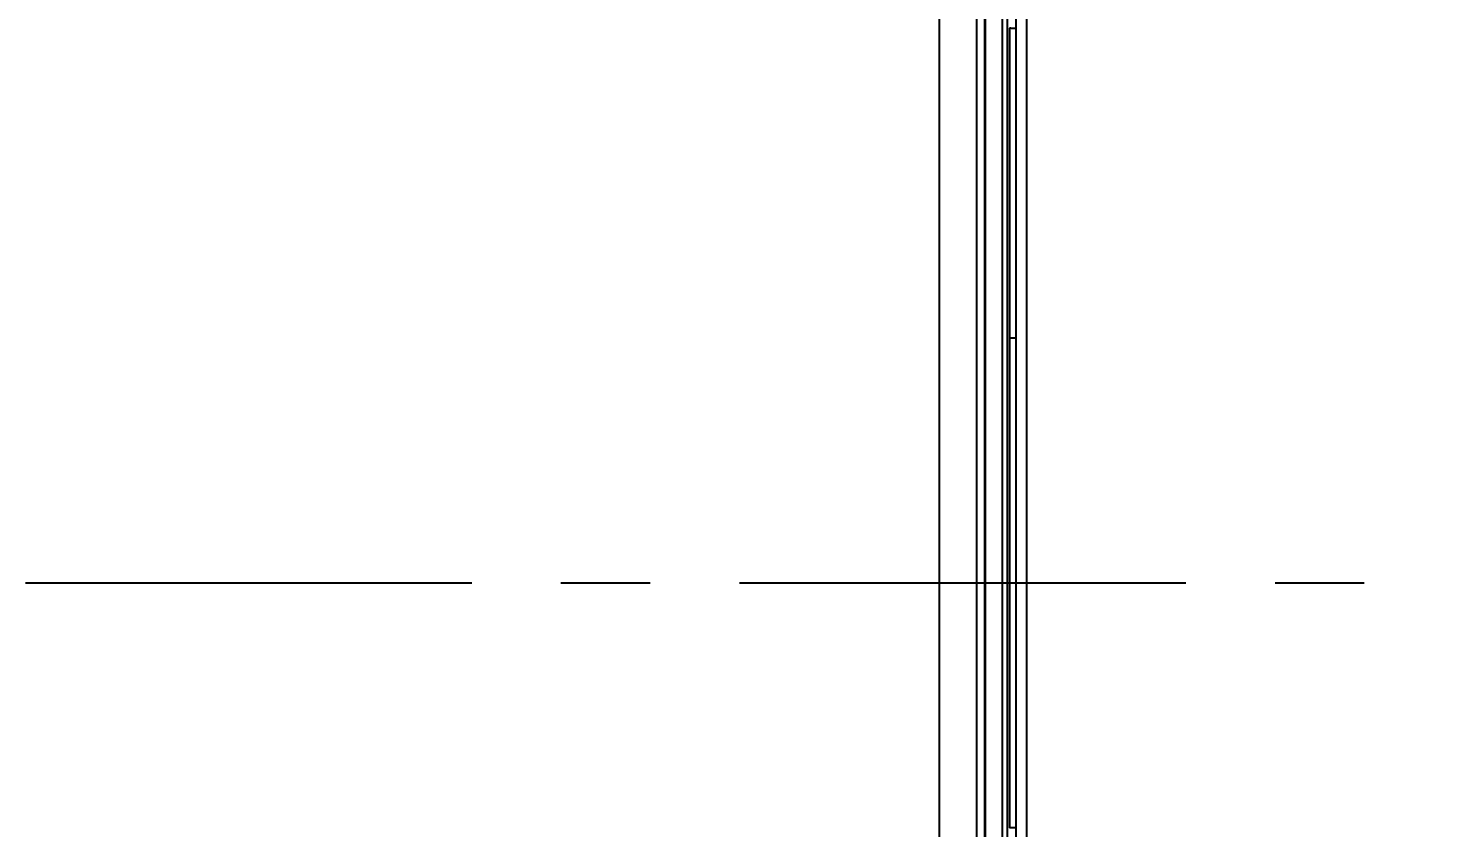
# Model space of a CAD drawing. Extents: x -4361 to 1554, y -156 to 2372.
# Drawn here: x -840.3 to -682.1, y 1563.9 to 1653.5 of the extents above; entities that cross this region are included whole.
import ezdxf

# ---------------------------------------------------------------- set-up
doc = ezdxf.new("R2010")
doc.units = 0
doc.header["$LTSCALE"] = 20
doc.header["$MEASUREMENT"] = 0
doc.linetypes.add('CENTER', pattern=[2, 1.25, -0.25, 0.25, -0.25])
doc.layers.get('0').update_dxf_attribs({"linetype": 'CONTINUOUS'})
doc.layers.get('DEFPOINTS').update_dxf_attribs({"linetype": 'CONTINUOUS'})
doc.layers.add('CENTER', color=2, linetype='CENTER')
doc.styles.get("Standard").update_dxf_attribs({"font": 'NanumGothic.ttf'})
doc.dimstyles.get("Standard").update_dxf_attribs({"dimtxt": 2.7, "dimasz": 2.5, "dimexe": 1.5, "dimexo": 1.5, "dimgap": 1.5, "dimtad": 1, "dimdec": 0, "dimlfac": 10, "dimzin": 0, "dimdsep": 46, "dimtxsty": 'Standard', "dimcen": 0, "dimclrt": 2, "dimadec": 0, "dimazin": 0, "dimtfac": 1, "dimtdec": 0, "dimtmove": 0, "dimatfit": 3, "dimfxl": 0, "dimtolj": 1, "dimtzin": 0, "dimarcsym": 0})

# ---------------------------------------------------------------- blocks, each defined once
blk = doc.blocks.new('*D22')
at = {"color": 3, "lineweight": -2}
for p, q in [((-1060.18, 1772.82), (-1060.18, 1895.2)), ((-335.22, 1591.97), (-335.22, 1895.2)), ((-1040.18, 1890.2), (-355.22, 1890.2))]:
    blk.add_line(p, q, dxfattribs=at)
at = {"color": 3}
for points in [[(-1040.18, 1893.53), (-1040.18, 1886.87), (-1060.18, 1890.2)], [(-355.22, 1893.53), (-355.22, 1886.87), (-335.22, 1890.2)]]:
    blk.add_solid(points, dxfattribs=at)
at = {"layer": 'DEFPOINTS', "color": 0}
for p in [(-335.22, 1890.2), (-1060.18, 1771.32), (-335.22, 1590.47)]:
    blk.add_point(p, dxfattribs=at)
at = {"color": 2, "insert": (-697.7, 1911.09), "char_height": 20, "attachment_point": 5}
blk.add_mtext('\\A1;725', dxfattribs=at)

msp = doc.modelspace()

# ---------------------------------------------------------------- linework, layer by layer
for p, q in [((-733.09, 1452.36), (-733.09, 1730.28)), ((-730.62, 1453.31), (-730.62, 1729.33)), ((-730.41, 1618.77), (-730.41, 1563.87))]:
    msp.add_line(p, q)
for points in [[(-733.16, 1452.02), (-733.16, 1544.89), (-733.16, 1637.75), (-733.16, 1730.62)], [(-734.01, 1453.54), (-734.08, 1545.37), (-734.08, 1637.27), (-734.01, 1729.1)], [(-729.68, 1727.82), (-729.68, 1636.84), (-729.68, 1545.8), (-729.68, 1454.82)]]:
    msp.add_open_spline(points, degree=3)
for points, knots in [([(-731.22, 1730.62), (-731.22, 1730.22), (-731.21, 1729.36), (-731.21, 1727.97), (-731.21, 1726.39), (-731.21, 1724.49), (-731.22, 1721.79), (-731.23, 1717.34), (-731.22, 1711.33), (-731.22, 1698.16), (-731.22, 1684.31), (-731.22, 1656.83), (-731.22, 1621.91), (-731.22, 1577.79), (-731.22, 1537.41), (-731.22, 1508.46), (-731.22, 1487.21), (-731.22, 1476.26), (-731.22, 1467.91), (-731.22, 1463.28), (-731.22, 1459.62), (-731.21, 1456.91), (-731.21, 1454.33), (-731.22, 1452.69), (-731.22, 1452.02)], [0, 0, 0, 0, 0.004277, 0.00926, 0.014948, 0.021342, 0.029684, 0.04411, 0.069247, 0.094386, 0.185853, 0.218476, 0.390216, 0.561956, 0.693497, 0.825038, 0.87369, 0.922341, 0.942955, 0.963568, 0.972218, 0.982372, 0.992751, 1, 1, 1, 1]), ([(-738.18, 1453.4), (-738.18, 1455.82), (-738.19, 1460.64), (-738.19, 1467.88), (-738.2, 1475.13), (-738.2, 1482.37), (-738.21, 1489.62), (-738.21, 1496.87), (-738.22, 1504.12), (-738.22, 1511.37), (-738.22, 1518.63), (-738.23, 1525.89), (-738.23, 1533.15), (-738.23, 1540.42), (-738.23, 1547.68), (-738.24, 1554.95), (-738.24, 1562.22), (-738.24, 1569.49), (-738.24, 1576.77), (-738.24, 1584.04), (-738.24, 1593.5), (-738.24, 1605.14), (-738.24, 1618.96), (-738.23, 1632.78), (-738.23, 1646.58), (-738.22, 1660.38), (-738.22, 1674.16), (-738.21, 1687.94), (-738.2, 1701.72), (-738.19, 1715.48), (-738.19, 1724.65), (-738.18, 1729.24)], [0, 0, 0, 0, 0.026247, 0.052502, 0.078764, 0.105034, 0.131312, 0.157597, 0.18389, 0.210191, 0.236499, 0.262814, 0.289138, 0.315469, 0.341808, 0.368154, 0.394508, 0.420869, 0.447239, 0.473616, 0.5, 0.550122, 0.600218, 0.650286, 0.700326, 0.75034, 0.800326, 0.850285, 0.900217, 0.950122, 1, 1, 1, 1]), ([(-728.49, 1727.85), (-728.49, 1725.46), (-728.49, 1720.69), (-728.49, 1713.54), (-728.49, 1706.38), (-728.5, 1699.21), (-728.5, 1692.05), (-728.5, 1684.88), (-728.5, 1677.7), (-728.5, 1670.52), (-728.5, 1663.34), (-728.5, 1656.15), (-728.5, 1648.96), (-728.5, 1641.77), (-728.5, 1634.57), (-728.5, 1627.37), (-728.5, 1620.17), (-728.5, 1612.96), (-728.5, 1605.75), (-728.5, 1598.54), (-728.5, 1589.16), (-728.5, 1577.61), (-728.5, 1563.91), (-728.5, 1550.23), (-728.5, 1536.56), (-728.5, 1522.9), (-728.5, 1509.25), (-728.5, 1495.62), (-728.5, 1482), (-728.49, 1468.39), (-728.49, 1459.32), (-728.49, 1454.79)], [0, 0, 0, 0, 0.0262, 0.052412, 0.078638, 0.104876, 0.131127, 0.157392, 0.183669, 0.209959, 0.236261, 0.262577, 0.288906, 0.315247, 0.341602, 0.367969, 0.394349, 0.420742, 0.447148, 0.473567, 0.499999, 0.550207, 0.600369, 0.650485, 0.700554, 0.750577, 0.800554, 0.850485, 0.900369, 0.950208, 1, 1, 1, 1]), ([(-730.4, 1653.5), (-730.4, 1652.22), (-730.4, 1649.18), (-730.4, 1643.2), (-730.41, 1637.07), (-730.41, 1631.28), (-730.41, 1627.13), (-730.41, 1622.96), (-730.41, 1620.21), (-730.41, 1618.77)], [0, 0, 0, 0, 0.109959, 0.262826, 0.516965, 0.639799, 0.762621, 0.875486, 1, 1, 1, 1]), ([(-729.68, 1653.47), (-729.79, 1653.47), (-730.06, 1653.48), (-730.33, 1653.49), (-730.38, 1653.49), (-730.4, 1653.5)], [0, 0, 0, 0, 0.247532, 0.623275, 1, 1, 1, 1]), ([(-729.68, 1618.77), (-729.8, 1618.77), (-730.07, 1618.77), (-730.34, 1618.77), (-730.39, 1618.77), (-730.41, 1618.77)], [0, 0, 0, 0, 0.2632519, 0.6316257, 1, 1, 1, 1]), ([(-729.68, 1563.87), (-729.8, 1563.87), (-730.07, 1563.87), (-730.34, 1563.87), (-730.39, 1563.87), (-730.41, 1563.87)], [0, 0, 0, 0, 0.2632519, 0.6316257, 1, 1, 1, 1])]:
    msp.add_open_spline(points, degree=3, knots=knots)
at = {"layer": 'CENTER', "color": 1, "linetype": 'CENTER', "ltscale": 2}
msp.add_line((-1080.65, 1591.32), (-299.52, 1591.32), dxfattribs=at)

# ---------------------------------------------------------------- dimensions: what is measured, and where the dimension line sits
dim = msp.add_linear_dim(base=(-335.22, 1890.2), p1=(-1060.18, 1771.32), p2=(-335.22, 1590.47), angle=180, dimstyle='Standard', override={"dimtxt": 20, "dimasz": 20, "dimexe": 5, "dimgap": 10, "dimlfac": 1, "dimzin": 8, "dimclrd": 3, "dimclre": 3, "dimazin": 2})
dim.commit()
dim.dimension.update_dxf_attribs({"geometry": '*D22', "text_midpoint": (-697.7, 1911.09)})

doc.saveas('drawing.dxf')
